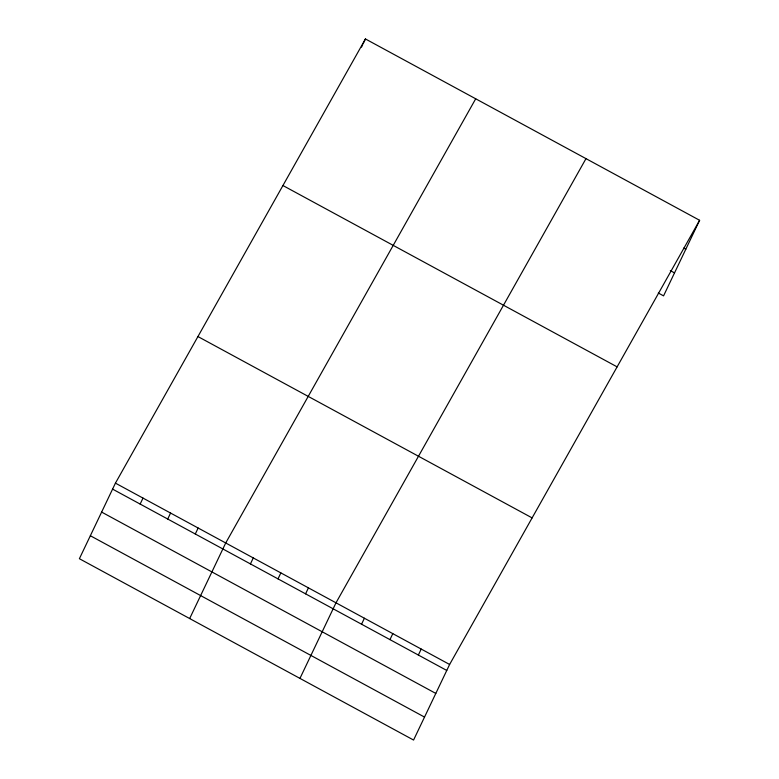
<?xml version="1.0" encoding="UTF-8"?>
<svg xmlns="http://www.w3.org/2000/svg" width="779" height="779" viewBox="0 0 779 779"><rect width="100%" height="100%" fill="white"/><g stroke="black" fill="none" stroke-linecap="round" stroke-linejoin="round"><path stroke-width="1.17" d="M115.438 483.136L79.39 558.709L413.571 740.05L449.619 664.477L699.61 220.291L365.429 38.95L115.438 483.136L449.619 664.477M140.152 504.081L143.005 498.093M361.524 47.12L362.576 44.929M363.043 43.936L365.429 38.95M167.719 519.038L170.572 513.059M195.295 533.995L198.148 528.016M189.667 618.545L225.715 542.982L475.706 98.797M250.429 563.918L253.282 557.939M278.006 578.885L280.859 572.896M305.572 593.841L308.426 587.863M299.954 678.392L335.992 602.819L585.993 158.634M361.553 624.213L364.406 618.234M389.958 639.627L392.811 633.648M418.362 655.042L421.215 649.063M699.61 220.291L663.562 295.864L658.304 293.011M683.699 248.092L685.802 249.241M670.31 270.615L674.517 272.903M282.923 185.529L617.114 366.87M197.934 336.557L532.115 517.899M112.585 489.115L446.766 670.456M101.63 512.085L435.812 693.427M90.345 535.738L424.526 717.089"/></g></svg>
